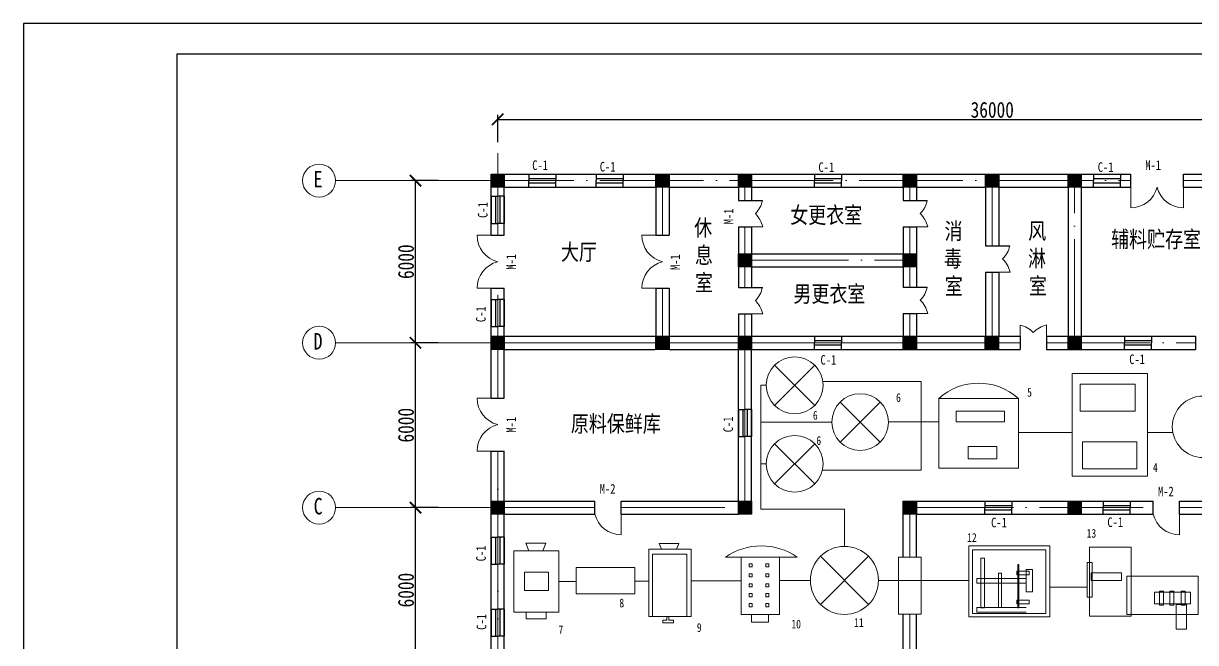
# Model space of a CAD drawing. Header units: millimetres. Extents: x 1522 to 2323, y 1329 to 1896.
# Drawn here: x 1522 to 2038, y 1623 to 1896 of the extents above; entities that cross this region are included whole.
import ezdxf

# ---------------------------------------------------------------- set-up
doc = ezdxf.new("R2010")
doc.units = ezdxf.units.MM
doc.header["$LTSCALE"] = 1.9
doc.linetypes.add('ACAD_ISO04W100', pattern=[30, 24, -3, 0, -3])
for name, color, linetype in [('C窗户', 6, 'Continuous'), ('Q墙体', 250, 'Continuous'), ('Z柱子', 250, 'Continuous')]:
    doc.layers.add(name, color=color, linetype=linetype)
for name, color, linetype, lineweight in [('D定位轴线', 1, 'ACAD_ISO04W100', 18), ('M门线', 250, 'Continuous', 18), ('Z轴号', 84, 'Continuous', 18), ('宽线', 7, 'Continuous', 30), ('文字', 250, 'Continuous', 18), ('标注', 30, 'Continuous', 18), ('设备', 250, 'Continuous', 18)]:
    doc.layers.add(name, color=color, linetype=linetype, lineweight=lineweight)
doc.styles.add('标注', font='simfang.ttf', dxfattribs={"width": 0.8})
doc.styles.add('窗户', font='simfang.ttf', dxfattribs={"width": 0.8, "height": 3.5})
doc.dimstyles.new('1-80', dxfattribs={"dimtxt": 7, "dimasz": 5, "dimexe": 2, "dimexo": 2, "dimtad": 1, "dimdsep": 46, "dimtxsty": '标注', "dimblk": 'ARCHTICK', "dimcen": 2.5, "dimadec": 0, "dimazin": 0, "dimtfac": 1, "dimtix": 1, "dimtmove": 0, "dimatfit": 3, "dimfxl": 10, "dimfxlon": 1, "dimarcsym": 0})

# ---------------------------------------------------------------- blocks, each defined once
blk = doc.blocks.new('无')
at = {"layer": 'Z柱子'}
h = blk.add_hatch(color=256, dxfattribs=at)
h.dxf.hatch_style = 1
h.paths.add_polyline_path([(2.44, -2.46), (2.44, 2.34), (-2.36, 2.34), (-2.36, -2.46)])
blk.add_lwpolyline([(-2.36, 2.34), (2.44, 2.34), (2.44, -2.46), (-2.36, -2.46)], close=True, dxfattribs=at)
blk = doc.blocks.new('_ArchTick')
at = {"color": 0, "linetype": 'ByBlock', "const_width": 0.15}
blk.add_lwpolyline([(-0.5, -0.5), (0.5, 0.5)], dxfattribs=at)
blk = doc.blocks.new('*D13')
at = {"layer": 'Defpoints', "color": 0, "transparency": 16777216}
for p in [(1694.23, 1682.8), (1730.44, 1682.8), (1730.44, 1610.2)]:
    blk.add_point(p, dxfattribs=at)
at = {"layer": '标注', "color": 0, "lineweight": -2, "transparency": 16777216}
for p, q in [((1704.23, 1682.8), (1692.23, 1682.8)), ((1694.23, 1610.2), (1694.23, 1682.8)), ((1704.23, 1610.2), (1692.23, 1610.2))]:
    blk.add_line(p, q, dxfattribs=at)
at = {"layer": '标注', "color": 0, "lineweight": -2, "transparency": 16777216, "xscale": 5, "yscale": 5, "zscale": 5}
for p, rotation in [((1694.23, 1682.8), 90), ((1694.23, 1610.2), 270)]:
    blk.add_blockref('_ArchTick', p, dxfattribs=dict(at, rotation=rotation))
at = {"layer": '标注', "color": 0, "transparency": 16777216, "insert": (1690.06, 1646.5), "char_height": 7, "attachment_point": 5, "rotation": 90, "style": '标注'}
blk.add_mtext('6000', dxfattribs=at)
blk = doc.blocks.new('*D14')
at = {"layer": 'Defpoints', "color": 0, "transparency": 16777216}
for p in [(1694.23, 1755.4), (1730.44, 1755.4), (1730.44, 1682.8)]:
    blk.add_point(p, dxfattribs=at)
at = {"layer": '标注', "color": 0, "lineweight": -2, "transparency": 16777216}
for p, q in [((1704.23, 1755.4), (1692.23, 1755.4)), ((1694.23, 1682.8), (1694.23, 1755.4)), ((1704.23, 1682.8), (1692.23, 1682.8))]:
    blk.add_line(p, q, dxfattribs=at)
at = {"layer": '标注', "color": 0, "lineweight": -2, "transparency": 16777216, "xscale": 5, "yscale": 5, "zscale": 5}
for p, rotation in [((1694.23, 1755.4), 90), ((1694.23, 1682.8), 270)]:
    blk.add_blockref('_ArchTick', p, dxfattribs=dict(at, rotation=rotation))
at = {"layer": '标注', "color": 0, "transparency": 16777216, "insert": (1690.06, 1719.1), "char_height": 7, "attachment_point": 5, "rotation": 90, "style": '标注'}
blk.add_mtext('6000', dxfattribs=at)
blk = doc.blocks.new('*D15')
at = {"layer": 'Defpoints', "color": 0, "transparency": 16777216}
for p in [(1694.23, 1826.79), (1742.54, 1826.79), (1742.54, 1755.4)]:
    blk.add_point(p, dxfattribs=at)
at = {"layer": '标注', "color": 0, "lineweight": -2, "transparency": 16777216}
for p, q in [((1704.23, 1826.79), (1692.23, 1826.79)), ((1694.23, 1755.4), (1694.23, 1826.79)), ((1704.23, 1755.4), (1692.23, 1755.4))]:
    blk.add_line(p, q, dxfattribs=at)
at = {"layer": '标注', "color": 0, "lineweight": -2, "transparency": 16777216, "xscale": 5, "yscale": 5, "zscale": 5}
for p, rotation in [((1694.23, 1826.79), 90), ((1694.23, 1755.4), 270)]:
    blk.add_blockref('_ArchTick', p, dxfattribs=dict(at, rotation=rotation))
at = {"layer": '标注', "color": 0, "transparency": 16777216, "insert": (1690.06, 1791.1), "char_height": 7, "attachment_point": 5, "rotation": 90, "style": '标注'}
blk.add_mtext('6000', dxfattribs=at)
blk = doc.blocks.new('*D23')
at = {"layer": 'Defpoints', "color": 0, "transparency": 16777216}
for p in [(2166.02, 1853.77), (1730.44, 1826.79), (2166.02, 1826.79)]:
    blk.add_point(p, dxfattribs=at)
at = {"layer": '标注', "color": 0, "lineweight": -2, "transparency": 16777216}
for p, q in [((1730.44, 1843.77), (1730.44, 1855.77)), ((1730.44, 1853.77), (2166.02, 1853.77)), ((2166.02, 1843.77), (2166.02, 1855.77))]:
    blk.add_line(p, q, dxfattribs=at)
at = {"layer": '标注', "color": 0, "lineweight": -2, "transparency": 16777216, "xscale": 5, "yscale": 5, "zscale": 5, "rotation": 180}
blk.add_blockref('_ArchTick', (1730.44, 1853.77), dxfattribs=at)
at = {"layer": '标注', "color": 0, "lineweight": -2, "transparency": 16777216, "xscale": 5, "yscale": 5, "zscale": 5}
blk.add_blockref('_ArchTick', (2166.02, 1853.77), dxfattribs=at)
at = {"layer": '标注', "color": 0, "transparency": 16777216, "insert": (1948.23, 1857.93), "char_height": 7, "attachment_point": 5, "style": '标注'}
blk.add_mtext('36000', dxfattribs=at)
blk = doc.blocks.new('*U25')
at = {"layer": '设备'}
blk.add_lwpolyline([(-0.67, 0.69), (0.67, 0.69), (0.67, -0.69), (-0.67, -0.69)], close=True, dxfattribs=at)
blk = doc.blocks.new('*U26')
at = {"layer": '设备', "color": 0, "linetype": 'ByBlock', "lineweight": -2, "transparency": 16777216}
for p in [(0, 0), (7.31808, 0), (0, -4.390848), (7.31808, -4.390848), (0, -8.781696), (7.31808, -8.781696), (0, -13.172544), (7.31808, -13.172544), (0, -17.563392), (7.31808, -17.563392)]:
    blk.add_blockref('*U25', p, dxfattribs=at)

msp = doc.modelspace()

# ---------------------------------------------------------------- linework, layer by layer
for p, q in [((1521.598, 1896.003), (1521.598, 1329.003)), ((2323.498, 1896.003), (1521.598, 1896.003))]:
    msp.add_line(p, q)
at = {"layer": 'C窗户'}
for p, q in [((1744.181, 1829.692), (1744.181, 1826.788)), ((1744.181, 1829.692), (1756.103, 1829.692)), ((1744.181, 1827.756), (1756.103, 1827.756)), ((1756.103, 1829.692), (1756.103, 1826.788)), ((1773.821, 1829.692), (1773.821, 1826.788)), ((1773.821, 1829.692), (1785.743, 1829.692)), ((1773.821, 1827.756), (1785.743, 1827.756)), ((1785.743, 1829.692), (1785.743, 1826.788)), ((1869.98, 1829.692), (1869.98, 1826.788)), ((1869.98, 1829.692), (1881.901, 1829.692)), ((1869.98, 1827.756), (1881.901, 1827.756)), ((1881.901, 1829.692), (1881.901, 1826.788)), ((1992.804, 1829.692), (1992.804, 1826.788)), ((1992.804, 1829.692), (2004.726, 1829.692)), ((1992.804, 1827.756), (2004.726, 1827.756)), ((2004.726, 1829.692), (2004.726, 1826.788)), ((1744.181, 1823.884), (1744.181, 1826.788)), ((1744.181, 1825.82), (1756.103, 1825.82)), ((1744.181, 1823.884), (1756.103, 1823.884)), ((1756.103, 1823.884), (1756.103, 1826.788)), ((1773.821, 1823.884), (1773.821, 1826.788)), ((1773.821, 1825.82), (1785.743, 1825.82)), ((1773.821, 1823.884), (1785.743, 1823.884)), ((1785.743, 1823.884), (1785.743, 1826.788)), ((1869.98, 1823.884), (1869.98, 1826.788)), ((1869.98, 1825.82), (1881.901, 1825.82)), ((1869.98, 1823.884), (1881.901, 1823.884)), ((1881.901, 1823.884), (1881.901, 1826.788)), ((1992.804, 1823.884), (1992.804, 1826.788)), ((1992.804, 1825.82), (2004.726, 1825.82)), ((1992.804, 1823.884), (2004.726, 1823.884)), ((2004.726, 1823.884), (2004.726, 1826.788)), ((1727.534, 1819.88), (1730.438, 1819.88)), ((1727.534, 1819.88), (1727.534, 1807.958)), ((1729.47, 1819.88), (1729.47, 1807.958)), ((1733.342, 1819.88), (1730.438, 1819.88)), ((1731.406, 1819.88), (1731.406, 1807.958)), ((1733.342, 1819.88), (1733.342, 1807.958)), ((1727.534, 1807.958), (1730.438, 1807.958)), ((1733.342, 1807.958), (1730.438, 1807.958)), ((1727.534, 1774.427), (1730.438, 1774.427)), ((1727.534, 1774.427), (1727.534, 1762.506)), ((1729.47, 1774.427), (1729.47, 1762.506)), ((1733.342, 1774.427), (1730.438, 1774.427)), ((1731.406, 1774.427), (1731.406, 1762.506)), ((1733.342, 1774.427), (1733.342, 1762.506)), ((1727.534, 1762.506), (1730.438, 1762.506)), ((1733.342, 1762.506), (1730.438, 1762.506)), ((1869.98, 1758.307), (1869.98, 1755.403)), ((1869.98, 1758.307), (1881.901, 1758.307)), ((1869.98, 1756.371), (1881.901, 1756.371)), ((1869.98, 1752.499), (1869.98, 1755.403)), ((1881.901, 1758.307), (1881.901, 1755.403)), ((1881.901, 1752.499), (1881.901, 1755.403)), ((2006.442, 1758.307), (2006.442, 1755.403)), ((2006.442, 1758.307), (2018.364, 1758.307)), ((2006.442, 1756.371), (2018.364, 1756.371)), ((2006.442, 1752.499), (2006.442, 1755.403)), ((2018.364, 1758.307), (2018.364, 1755.403)), ((2018.364, 1752.499), (2018.364, 1755.403)), ((1869.98, 1754.435), (1881.901, 1754.435)), ((1869.98, 1752.499), (1881.901, 1752.499)), ((2006.442, 1754.435), (2018.364, 1754.435)), ((2006.442, 1752.499), (2018.364, 1752.499)), ((1836.411, 1726.084), (1839.315, 1726.084)), ((1836.411, 1726.084), (1836.411, 1714.162)), ((1838.347, 1726.084), (1838.347, 1714.162)), ((1842.219, 1726.084), (1839.315, 1726.084)), ((1840.283, 1726.084), (1840.283, 1714.162)), ((1842.219, 1726.084), (1842.219, 1714.162)), ((1836.411, 1714.162), (1839.315, 1714.162)), ((1842.219, 1714.162), (1839.315, 1714.162)), ((1944.994, 1685.707), (1944.994, 1682.803)), ((1944.994, 1685.707), (1956.916, 1685.707)), ((1944.994, 1683.771), (1956.916, 1683.771)), ((1944.994, 1679.899), (1944.994, 1682.803)), ((1956.916, 1685.707), (1956.916, 1682.803)), ((1956.916, 1679.899), (1956.916, 1682.803)), ((1997.045, 1685.707), (1997.045, 1682.803)), ((1997.045, 1685.707), (2008.967, 1685.707)), ((1997.045, 1683.771), (2008.967, 1683.771)), ((1997.045, 1679.899), (1997.045, 1682.803)), ((2008.967, 1685.707), (2008.967, 1682.803)), ((2008.967, 1679.899), (2008.967, 1682.803)), ((1944.994, 1681.835), (1956.916, 1681.835)), ((1944.994, 1679.899), (1956.916, 1679.899)), ((1997.045, 1681.835), (2008.967, 1681.835)), ((1997.045, 1679.899), (2008.967, 1679.899)), ((1727.534, 1669.82), (1730.438, 1669.82)), ((1727.534, 1669.82), (1727.534, 1657.898)), ((1729.47, 1669.82), (1729.47, 1657.898)), ((1733.342, 1669.82), (1730.438, 1669.82)), ((1731.406, 1669.82), (1731.406, 1657.898)), ((1733.342, 1669.82), (1733.342, 1657.898)), ((1727.534, 1657.898), (1730.438, 1657.898)), ((1733.342, 1657.898), (1730.438, 1657.898)), ((1727.534, 1638.086), (1730.438, 1638.086)), ((1727.534, 1638.086), (1727.534, 1626.164)), ((1729.47, 1638.086), (1729.47, 1626.164)), ((1733.342, 1638.086), (1730.438, 1638.086)), ((1731.406, 1638.086), (1731.406, 1626.164)), ((1733.342, 1638.086), (1733.342, 1626.164)), ((1727.534, 1626.164), (1730.438, 1626.164)), ((1733.342, 1626.164), (1730.438, 1626.164))]:
    msp.add_line(p, q, dxfattribs=at)
at = {"layer": 'D定位轴线', "linetype": 'ACAD_ISO04W100'}
for p, q in [((1730.438, 1802.712), (1730.438, 1838.888)), ((1718.338, 1826.788), (2009.199, 1826.788)), ((1730.438, 1802.712), (1730.438, 1826.788)), ((1730.438, 1802.712), (1730.438, 1826.788)), ((1803.015, 1802.712), (1803.015, 1826.788)), ((1803.015, 1802.712), (1803.015, 1826.788)), ((1839.315, 1818.076), (1839.315, 1826.788)), ((1839.315, 1818.076), (1839.315, 1826.788)), ((1911.915, 1818.076), (1911.915, 1826.788)), ((1911.915, 1818.076), (1911.915, 1826.788)), ((1948.215, 1798.141), (1948.215, 1826.788)), ((1948.215, 1798.141), (1948.215, 1826.788)), ((1984.515, 1755.403), (1984.515, 1826.788)), ((1984.515, 1755.403), (1984.515, 1826.788)), ((2032.431, 1826.788), (2099.949, 1826.788)), ((1839.315, 1779.778), (1839.315, 1806.46)), ((1839.315, 1779.778), (1839.315, 1806.46)), ((1911.915, 1779.954), (1911.915, 1806.46)), ((1911.915, 1779.954), (1911.915, 1806.46)), ((1839.315, 1791.703), (1911.915, 1791.703)), ((1839.315, 1791.703), (1911.915, 1791.703)), ((1948.215, 1755.403), (1948.215, 1786.525)), ((1948.215, 1755.403), (1948.215, 1786.525)), ((1730.438, 1730.971), (1730.438, 1779.48)), ((1730.438, 1730.971), (1730.438, 1779.48)), ((1730.438, 1730.971), (1730.438, 1779.48)), ((1803.015, 1752.499), (1803.015, 1779.48)), ((1803.015, 1752.499), (1803.015, 1779.48)), ((1839.315, 1755.403), (1839.315, 1768.162)), ((1839.315, 1755.403), (1839.315, 1768.162)), ((1911.915, 1755.403), (1911.915, 1768.336)), ((1911.915, 1755.403), (1911.915, 1768.336)), ((1718.338, 1755.403), (1799.748, 1755.403)), ((1730.438, 1755.403), (1799.748, 1755.403)), ((1839.315, 1713.295), (1839.315, 1755.403)), ((1839.315, 1713.295), (1839.315, 1755.403)), ((1972.173, 1755.403), (2037.755, 1755.403)), ((1972.173, 1755.403), (2037.755, 1755.403)), ((1839.315, 1679.899), (1839.315, 1713.295)), ((1839.315, 1679.899), (1839.315, 1713.295)), ((1730.438, 1537.603), (1730.438, 1707.739)), ((1730.438, 1537.603), (1730.438, 1707.739)), ((1730.438, 1525.503), (1730.438, 1707.739)), ((1718.338, 1682.803), (1773.26, 1682.803)), ((1730.438, 1682.803), (1773.26, 1682.803)), ((1784.876, 1682.803), (1839.315, 1682.803)), ((1784.876, 1682.803), (1839.315, 1682.803)), ((1911.915, 1682.803), (2019.115, 1682.803)), ((1911.915, 1682.803), (2019.115, 1682.803)), ((1911.915, 1660.955), (1911.915, 1682.803)), ((1911.915, 1660.955), (1911.915, 1682.803)), ((2030.731, 1682.803), (2117.472, 1682.803)), ((2030.731, 1682.803), (2117.472, 1682.803)), ((1911.915, 1537.603), (1911.915, 1635.882)), ((1911.915, 1525.503), (1911.915, 1635.882))]:
    msp.add_line(p, q, dxfattribs=at)
for points in [[(1799.748, 1755.403), (1817.528, 1755.403)], [(1817.528, 1755.403), (1960.557, 1755.403)]]:
    msp.add_lwpolyline(points, close=True, dxfattribs=at)
at = {"layer": 'M门线'}
for p, q in [((2009.199, 1826.788), (2009.199, 1814.814)), ((2032.431, 1826.788), (2032.431, 1814.814)), ((1847.009, 1818.076), (1836.411, 1818.076)), ((1919.609, 1818.076), (1909.011, 1818.076)), ((1733.342, 1802.712), (1721.368, 1802.712)), ((1805.919, 1802.712), (1793.946, 1802.712)), ((1847.205, 1806.46), (1836.411, 1806.46)), ((1919.805, 1806.46), (1909.011, 1806.46)), ((1955.909, 1798.141), (1945.311, 1798.141)), ((1956.105, 1786.525), (1945.311, 1786.525)), ((1733.342, 1779.48), (1721.368, 1779.48)), ((1805.919, 1779.48), (1793.946, 1779.48)), ((1847.009, 1779.778), (1836.411, 1779.778)), ((1919.609, 1779.952), (1909.011, 1779.952)), ((1847.205, 1768.162), (1836.411, 1768.162)), ((1919.805, 1768.336), (1909.011, 1768.336)), ((1960.557, 1763.097), (1960.557, 1752.499)), ((1972.173, 1763.293), (1972.173, 1752.499)), ((1733.342, 1730.971), (1721.368, 1730.971)), ((1733.342, 1707.739), (1721.368, 1707.739)), ((1784.876, 1682.803), (1784.876, 1670.83)), ((2030.731, 1682.803), (2030.731, 1670.83))]:
    msp.add_line(p, q, dxfattribs=at)
for centre, radius, start, end in [((2009.199, 1826.788), 11.973, 270, 345.96376), ((2032.431, 1826.788), 11.973, 194.03624, 270), ((1836.574, 1820.019), 10.614, 313.70494, 349.45272), ((1909.174, 1820.019), 10.614, 313.70494, 349.45272), ((1833.94, 1802.896), 13.735, 15.03981, 43.47338), ((1906.54, 1802.896), 13.735, 15.03981, 43.47338), ((1733.342, 1802.712), 11.973, 180, 255.96376), ((1805.919, 1802.712), 11.973, 180, 255.96376), ((1945.474, 1800.083), 10.614, 313.70494, 349.45272), ((1733.342, 1779.48), 11.973, 104.03624, 180), ((1805.919, 1779.48), 11.973, 104.03624, 180), ((1942.84, 1782.96), 13.735, 15.03981, 43.47338), ((1836.574, 1781.721), 10.614, 313.70494, 349.45272), ((1909.174, 1781.895), 10.614, 313.70494, 349.45272), ((1833.94, 1764.598), 13.735, 15.03981, 43.47338), ((1906.54, 1764.772), 13.735, 15.03981, 43.47338), ((1958.614, 1752.662), 10.614, 43.70494, 79.45272), ((1975.737, 1750.028), 13.735, 105.03981, 133.47338), ((1733.342, 1730.971), 11.973, 180, 255.96376), ((1733.342, 1707.739), 11.973, 104.03624, 180), ((1784.876, 1682.803), 11.973, 194.03624, 270), ((2030.731, 1682.803), 11.973, 194.03624, 270)]:
    msp.add_arc(centre, radius, start, end, dxfattribs=at)
at = {"layer": 'Q墙体'}
for p, q in [((1727.534, 1829.692), (2009.199, 1829.692)), ((1727.534, 1802.712), (1727.534, 1829.692)), ((2009.199, 1823.884), (2009.199, 1829.692)), ((2032.431, 1823.884), (2032.431, 1829.692)), ((2032.431, 1829.692), (2099.949, 1829.692)), ((1733.342, 1823.884), (1800.111, 1823.884)), ((1733.342, 1802.712), (1733.342, 1823.884)), ((1800.111, 1823.884), (1800.111, 1802.712)), ((1805.919, 1823.884), (1805.919, 1802.712)), ((1805.919, 1823.884), (1836.411, 1823.884)), ((1836.411, 1823.884), (1836.411, 1818.076)), ((1842.219, 1823.884), (1842.219, 1818.076)), ((1842.219, 1823.884), (1909.011, 1823.884)), ((1909.011, 1823.884), (1909.011, 1818.076)), ((1914.819, 1823.884), (1945.311, 1823.884)), ((1914.819, 1823.884), (1914.819, 1818.076)), ((1945.311, 1823.884), (1945.311, 1798.141)), ((1951.119, 1823.884), (1951.119, 1798.141)), ((1951.119, 1823.884), (1981.611, 1823.884)), ((1981.611, 1823.884), (1981.611, 1758.307)), ((1987.419, 1823.884), (1987.419, 1758.307)), ((1987.419, 1823.884), (2009.199, 1823.884)), ((2032.431, 1823.884), (2054.211, 1823.884)), ((1836.411, 1818.076), (1842.219, 1818.076)), ((1836.411, 1818.076), (1842.219, 1818.076)), ((1841.344, 1818.076), (1847.009, 1818.076)), ((1841.344, 1818.076), (1847.009, 1818.076)), ((1909.011, 1818.076), (1914.819, 1818.076)), ((1909.011, 1818.076), (1914.819, 1818.076)), ((1913.944, 1818.076), (1919.609, 1818.076)), ((1913.944, 1818.076), (1919.609, 1818.076)), ((1727.534, 1802.712), (1733.342, 1802.712)), ((1727.534, 1802.712), (1733.342, 1802.712)), ((1800.111, 1802.712), (1805.919, 1802.712)), ((1800.111, 1802.712), (1805.919, 1802.712)), ((1836.411, 1806.46), (1836.411, 1779.778)), ((1836.411, 1806.46), (1842.219, 1806.46)), ((1842.219, 1806.46), (1842.219, 1794.607)), ((1909.011, 1806.46), (1914.819, 1806.46)), ((1909.011, 1806.46), (1909.011, 1794.607)), ((1914.819, 1806.46), (1914.819, 1779.952)), ((1945.311, 1798.141), (1951.119, 1798.141)), ((1945.311, 1798.141), (1951.119, 1798.141)), ((1950.244, 1798.141), (1955.909, 1798.141)), ((1950.244, 1798.141), (1955.909, 1798.141)), ((1842.219, 1794.607), (1909.011, 1794.607)), ((1842.219, 1788.799), (1909.011, 1788.799)), ((1842.219, 1788.799), (1842.219, 1779.778)), ((1909.011, 1788.799), (1909.011, 1779.956)), ((1945.311, 1786.525), (1951.119, 1786.525)), ((1945.311, 1786.525), (1945.311, 1758.307)), ((1951.119, 1786.525), (1951.119, 1758.307)), ((1727.534, 1779.48), (1733.342, 1779.48)), ((1727.534, 1730.971), (1727.534, 1779.48)), ((1733.342, 1758.307), (1733.342, 1779.48)), ((1800.111, 1779.48), (1805.919, 1779.48)), ((1800.111, 1779.48), (1800.111, 1758.307)), ((1805.919, 1779.48), (1805.919, 1758.307)), ((1836.411, 1779.778), (1842.219, 1779.778)), ((1836.411, 1779.778), (1842.219, 1779.778)), ((1841.344, 1779.778), (1847.009, 1779.778)), ((1841.344, 1779.778), (1847.009, 1779.778)), ((1909.011, 1779.956), (1914.819, 1779.952)), ((1909.011, 1779.956), (1914.819, 1779.952)), ((1913.944, 1779.952), (1919.609, 1779.952)), ((1913.944, 1779.952), (1919.609, 1779.952)), ((1836.411, 1768.162), (1836.411, 1758.307)), ((1836.411, 1768.162), (1842.219, 1768.162)), ((1842.219, 1768.162), (1842.219, 1758.307)), ((1909.011, 1768.336), (1914.819, 1768.336)), ((1909.011, 1768.336), (1909.011, 1758.307)), ((1914.819, 1768.336), (1914.819, 1758.307)), ((1733.342, 1758.307), (1799.93, 1758.307)), ((1799.748, 1758.307), (1800.111, 1758.307)), ((1805.919, 1758.307), (1817.528, 1758.307)), ((1817.528, 1758.307), (1836.411, 1758.307)), ((1842.219, 1758.307), (1909.011, 1758.307)), ((1914.819, 1758.307), (1945.311, 1758.307)), ((1951.119, 1758.307), (1960.557, 1758.307)), ((1960.557, 1758.307), (1960.557, 1752.499)), ((1972.173, 1758.307), (1972.173, 1752.499)), ((1972.173, 1758.307), (1981.611, 1758.307)), ((1987.419, 1758.307), (2037.755, 1758.307)), ((2037.755, 1758.307), (2037.755, 1752.499)), ((1733.342, 1752.499), (1799.748, 1752.499)), ((1733.342, 1730.971), (1733.342, 1752.499)), ((1800.111, 1752.499), (1799.748, 1752.499)), ((1805.919, 1752.499), (1817.528, 1752.499)), ((1817.528, 1752.499), (1960.557, 1752.499)), ((1836.411, 1713.295), (1836.411, 1752.499)), ((1842.219, 1713.295), (1842.219, 1752.499)), ((1972.173, 1752.499), (2037.755, 1752.499)), ((1727.534, 1730.971), (1733.342, 1730.971)), ((1727.534, 1730.971), (1733.342, 1730.971)), ((1836.411, 1685.707), (1836.411, 1713.295)), ((1842.219, 1679.899), (1842.219, 1713.295)), ((1727.534, 1534.699), (1727.534, 1707.739)), ((1727.534, 1707.739), (1733.342, 1707.739)), ((1733.342, 1685.707), (1733.342, 1707.739)), ((1733.342, 1685.707), (1773.26, 1685.707)), ((1773.26, 1679.899), (1773.26, 1685.707)), ((1784.876, 1679.899), (1784.876, 1685.707)), ((1784.876, 1685.707), (1836.411, 1685.707)), ((1909.011, 1685.707), (2019.115, 1685.707)), ((1909.011, 1660.955), (1909.011, 1685.707)), ((2019.115, 1679.899), (2019.115, 1685.707)), ((2030.731, 1679.899), (2030.731, 1685.707)), ((2030.731, 1685.707), (2117.472, 1685.707)), ((1733.342, 1679.899), (1773.26, 1679.899)), ((1733.342, 1613.107), (1733.342, 1679.899)), ((1784.876, 1679.899), (1836.411, 1679.899)), ((1914.819, 1679.899), (2019.115, 1679.899)), ((1914.819, 1660.955), (1914.819, 1679.899)), ((2030.731, 1679.899), (2054.211, 1679.899)), ((1909.011, 1613.107), (1909.011, 1635.882)), ((1914.819, 1613.107), (1914.819, 1635.882))]:
    msp.add_line(p, q, dxfattribs=at)
at = {"layer": 'Z轴号'}
for p, q in [((1659.068, 1826.788), (1684.876, 1826.788)), ((1659.068, 1755.403), (1684.876, 1755.403)), ((1659.068, 1682.803), (1684.876, 1682.803))]:
    msp.add_line(p, q, dxfattribs=at)
for centre in [(1651.808, 1826.788), (1651.808, 1755.403), (1651.808, 1682.803)]:
    msp.add_circle(centre, 7.26, dxfattribs=at)
at = {"layer": '宽线'}
for p, q in [((1589.098, 1882.503), (1589.098, 1342.503)), ((2309.998, 1882.503), (1589.098, 1882.503))]:
    msp.add_line(p, q, dxfattribs=at)
at = {"layer": '标注'}
for p, q in [((1718.338, 1826.788), (1684.876, 1826.788)), ((1718.338, 1755.403), (1684.876, 1755.403)), ((1718.338, 1682.803), (1684.876, 1682.803))]:
    msp.add_line(p, q, dxfattribs=at)
at = {"layer": '设备'}
for p, q in [((1870.067, 1745.522), (1852.396, 1727.852)), ((1852.396, 1745.522), (1870.067, 1727.852)), ((1848.736, 1736.687), (1846.278, 1736.687)), ((1846.278, 1736.687), (1846.278, 1682.167)), ((1916.977, 1738.375), (1873.612, 1738.375)), ((1916.977, 1699.3), (1916.977, 1738.375)), ((1898.899, 1729.306), (1881.229, 1711.635)), ((1881.229, 1729.306), (1898.899, 1711.635)), ((1877.569, 1720.471), (1846.278, 1720.471)), ((1916.977, 1720.633), (1902.558, 1720.633)), ((1916.977, 1720.633), (1924.704, 1720.633)), ((2027.759, 1715.916), (2016.639, 1715.916)), ((1870.067, 1710.923), (1852.396, 1693.253)), ((1852.396, 1710.923), (1870.067, 1693.253)), ((1848.736, 1702.088), (1846.278, 1702.088)), ((1916.977, 1699.3), (1873.411, 1699.3)), ((1846.278, 1682.167), (1883.189, 1682.167)), ((1883.189, 1682.167), (1883.162, 1665.77)), ((1830.733, 1661.07), (1862.349, 1661.07)), ((1893.74, 1661.378), (1872.535, 1640.174)), ((1872.535, 1661.378), (1893.74, 1640.174)), ((1757.407, 1650.284), (1764.972, 1650.314)), ((1790.832, 1650.415), (1797.008, 1650.439)), ((1815.615, 1650.512), (1837.601, 1650.598)), ((1854.5, 1650.664), (1868.143, 1650.717)), ((1906.993, 1650.776), (1916.883, 1650.776)), ((1916.883, 1650.776), (1937.855, 1650.776)), ((1973.65, 1647.833), (1990.05, 1647.833))]:
    msp.add_line(p, q, dxfattribs=at)
for points in [[(1983.439, 1741.873), (2016.639, 1741.873), (2016.639, 1696.688), (1983.439, 1696.688)], [(1986.971, 1737.213), (2011.129, 1737.213), (2011.129, 1725.352), (1986.971, 1725.352)], [(1924.704, 1730.917), (1959.719, 1730.917), (1959.719, 1700.211), (1924.704, 1700.211)], [(1932.385, 1725.273), (1953.62, 1725.273), (1953.62, 1720.531), (1932.385, 1720.531)], [(1937.58, 1709.694), (1950.231, 1709.694), (1950.231, 1704.275), (1937.58, 1704.275)], [(1987.959, 1711.797), (2011.836, 1711.797), (2011.836, 1699.936), (1987.959, 1699.936)], [(1737.6, 1663.795), (1757.407, 1663.795), (1757.407, 1636.773), (1737.6, 1636.773)], [(1797.008, 1664.452), (1815.615, 1664.452), (1815.615, 1634.856), (1797.008, 1634.856)], [(1937.855, 1665.965), (1973.65, 1665.965), (1973.65, 1634.696), (1937.855, 1634.696)], [(1939.546, 1664.275), (1971.762, 1664.275), (1971.762, 1636.133), (1939.546, 1636.133)], [(1991.112, 1665.429), (2009.382, 1665.429), (2009.382, 1635.066), (1991.112, 1635.066)], [(1906.993, 1660.955), (1916.883, 1660.955), (1916.883, 1635.882), (1906.993, 1635.882)], [(1943.213, 1660.589), (1944.869, 1660.589), (1944.869, 1638.749), (1943.213, 1638.749)], [(1959.547, 1657.831), (1959.989, 1657.831), (1959.989, 1638.638), (1959.547, 1638.638)], [(1990.05, 1658.634), (1992.175, 1658.634), (1992.175, 1643.347), (1990.05, 1643.347)], [(1742.225, 1654.435), (1752.861, 1654.435), (1752.861, 1646.362), (1742.225, 1646.362)], [(1764.972, 1656.41), (1790.832, 1656.41), (1790.832, 1644.923), (1764.972, 1644.923)], [(1950.939, 1653.97), (1952.263, 1653.97), (1952.263, 1638.859), (1950.939, 1638.859)], [(1958.99, 1654.856), (1964.521, 1654.856), (1964.521, 1653.266), (1958.99, 1653.266)], [(1965.948, 1655.625), (1963.189, 1655.625), (1963.189, 1645.698), (1965.948, 1645.698)], [(1991.792, 1654.075), (2005.184, 1654.075), (2005.184, 1650.666), (1991.792, 1650.666)], [(2007.47, 1652.689), (2038.911, 1652.689), (2038.911, 1635.703), (2007.47, 1635.703)], [(1958.99, 1642.095), (1964.521, 1642.095), (1964.521, 1640.506), (1958.99, 1640.506)], [(2019.715, 1645.592), (2035.553, 1645.592), (2035.553, 1640.404), (2019.715, 1640.404)], [(2021.949, 1645.969), (2023.668, 1645.969), (2023.668, 1639.823), (2021.949, 1639.823)], [(2026.43, 1645.969), (2028.15, 1645.969), (2028.15, 1639.823), (2026.43, 1639.823)], [(2031.485, 1645.969), (2033.205, 1645.969), (2033.205, 1639.823), (2031.485, 1639.823)], [(2029.165, 1640.138), (2033.823, 1640.138), (2033.823, 1629.231), (2029.165, 1629.231)]]:
    msp.add_lwpolyline(points, close=True, dxfattribs=at)
for points in [[(1983.439, 1715.916), (1959.719, 1715.916)], [(1744.185, 1663.795), (1742.81, 1667.115), (1751.645, 1667.115), (1750.27, 1663.795)], [(1798.684, 1634.856), (1798.684, 1662.392), (1813.75, 1662.392), (1813.75, 1634.856)], [(1802.631, 1664.452), (1801.576, 1667), (1810.218, 1667), (1809.163, 1664.452)], [(1854.5, 1661.07), (1854.5, 1635.683), (1837.601, 1635.683), (1837.601, 1661.07)], [(1898.131, 1650.776), (1906.993, 1650.776)], [(1963.189, 1649.558), (1941.448, 1649.558), (1941.448, 1651.654), (1963.189, 1651.654)], [(1751.771, 1636.773), (1751.771, 1633.787), (1742.942, 1633.787), (1742.942, 1636.773)], [(1963.189, 1636.798), (1941.448, 1636.798), (1941.448, 1638.893), (1963.189, 1638.893)], [(1805.852, 1633.269), (1807.825, 1633.269), (1807.825, 1632.063), (1803.154, 1632.063), (1803.154, 1633.269), (1804.856, 1633.269)], [(1804.856, 1633.269), (1804.856, 1634.856)], [(1805.852, 1634.856), (1805.852, 1633.269)], [(1849.756, 1635.683), (1849.756, 1632.443), (1842.22, 1632.443), (1842.22, 1635.683)]]:
    msp.add_lwpolyline(points, dxfattribs=at)
for centre, radius in [((1861.231, 1736.687), 12.495), ((1890.064, 1720.471), 12.495), ((2041.056, 1718.418), 13.531), ((1861.231, 1702.088), 12.495), ((1883.137, 1650.776), 14.994)]:
    msp.add_circle(centre, radius, dxfattribs=at)
for centre, radius, start, end in [((1942.211, 1711.462), 26.173, 48.01599, 131.98401), ((1846.541, 1638.008), 27.959, 55.57036, 124.42964)]:
    msp.add_arc(centre, radius, start, end, dxfattribs=at)

# ---------------------------------------------------------------- block references
at = {"layer": 'Z柱子', "xscale": 1.21, "yscale": 1.21, "zscale": 1.21}
for p in [(1730.389, 1826.86), (1802.967, 1826.86), (1839.267, 1826.86), (1911.867, 1826.86), (1948.167, 1826.86), (1984.467, 1826.86), (1839.267, 1791.775), (1911.867, 1791.775), (1730.389, 1755.475), (1802.967, 1755.475), (1839.267, 1755.475), (1911.867, 1755.475), (1947.953, 1755.475), (1984.467, 1755.475), (1730.389, 1682.875), (1839.267, 1682.875), (1911.867, 1682.875), (1984.467, 1682.875)]:
    msp.add_blockref('无', p, dxfattribs=at)
at = {"layer": '设备'}
msp.add_blockref('*U26', (1841.808, 1657.413), dxfattribs=at)

# ---------------------------------------------------------------- texts
at = {"layer": 'C窗户', "char_height": 4.235, "attachment_point": 1, "style": '窗户'}
for s, insert in [('C-1', (1745.659, 1835.704)), ('C-1', (1775.407, 1835.048)), ('C-1', (1871.7, 1834.828)), ('C-1', (1994.708, 1834.873)), ('M-1', (2015.625, 1835.71)), ('C-1', (1872.596, 1749.974)), ('C-1', (2008.569, 1750.252)), ('M-2', (1775.39, 1693.243)), ('M-2', (2021.231, 1692.083)), ('C-1', (1947.737, 1678.379)), ('C-1', (1998.935, 1678.517))]:
    msp.add_mtext_dynamic_manual_height_columns(s, width=7.05006, gutter_width=17.5, heights=[0], dxfattribs=dict(at, insert=insert))
at = {"layer": 'C窗户', "char_height": 4.235, "rotation": 90, "style": '窗户'}
for s, insert, attachment_point in [('C-1', (1721.749, 1810.388), 1), ('M-1', (1834.25, 1807.573), 7), ('M-1', (1734.216, 1787.572), 1), ('M-1', (1806.516, 1787.442), 1), ('C-1', (1720.908, 1764.497), 1), ('M-1', (1734.216, 1715.832), 1), ('C-1', (1829.829, 1716.006), 1), ('C-1', (1720.97, 1659.174), 1), ('C-1', (1721.19, 1629.013), 1)]:
    msp.add_mtext_dynamic_manual_height_columns(s, width=7.05006, gutter_width=17.5, heights=[0], dxfattribs=dict(at, insert=insert, attachment_point=attachment_point))
at = {"layer": 'Z轴号', "char_height": 7.26, "attachment_point": 1, "style": '标注'}
for s, width, heights, insert in [('\\pi1.0541;E', 5.85845, [6.85], (1648.305, 1831.073)), ('\\pi6.4383;{\\C250;大厅}', 28.37563, [0], (1751.847, 1799.042)), ('\\pi1.0375;D', 5.85845, [6.85], (1648.305, 1759.688)), ('\\pi1.0873;C', 5.85845, [6.85], (1648.305, 1687.088))]:
    msp.add_mtext_dynamic_manual_height_columns(s, width=width, gutter_width=17.5, heights=heights, dxfattribs=dict(at, insert=insert))
at = {"layer": '文字', "char_height": 7.26, "attachment_point": 1, "style": '标注'}
for s, width, insert in [('\\pi0.28613;女更衣室', 32.96431, (1858.989, 1815.272)), ('\\pi7.6267;休\\P\\pi7.9752;息\\P\\pi8.025;室', 22.55498, (1809.338, 1809.694)), ('\\pi4.6537;消\\P\\pi4.4214;毒\\P\\pi4.7533;室', 16.01155, (1922.568, 1808.188)), ('\\pi1.2654;风\\P\\pi1.1825;淋\\P\\pi1.5807;室', 9.66642, (1962.795, 1808.288)), ('\\pi0.78978;辅料贮存室', 42.76658, (1999.767, 1804.645)), ('\\pi1.2196;男更衣室', 34.83131, (1859.451, 1780.556)), ('\\pi0.92254;原料保鲜库', 42.76658, (1761.739, 1723.39))]:
    msp.add_mtext_dynamic_manual_height_columns(s, width=width, gutter_width=17.5, heights=[0], dxfattribs=dict(at, insert=insert))
at = {"layer": '设备', "char_height": 3.85, "attachment_point": 1, "style": '标注'}
for s, insert in [('5', (1963.599, 1735.509)), ('6', (1905.872, 1733.18)), ('6', (1869.255, 1725.39)), ('6', (1870.775, 1714.287)), ('4', (2018.97, 1702.375)), ('13', (1989.791, 1673.414)), ('12', (1937.184, 1671.554)), ('8', (1784.025, 1642.759)), ('9', (1818.139, 1631.916)), ('10', (1859.782, 1633.469)), ('11', (1887.403, 1634.123)), ('7', (1757.231, 1630.984))]:
    msp.add_mtext_dynamic_manual_height_columns(s, width=3.59503, gutter_width=17.5, heights=[0], dxfattribs=dict(at, insert=insert))

# ---------------------------------------------------------------- dimensions: what is measured, and where the dimension line sits
at = {"layer": '标注'}
dim = msp.add_linear_dim(base=(2166.015, 1853.769), p1=(1730.438, 1826.788), p2=(2166.015, 1826.788), text='36000', dimstyle='1-80', dxfattribs=at)
dim.commit()
dim.dimension.update_dxf_attribs({"geometry": '*D23', "text_midpoint": (1948.226, 1853.769), "dimtype": 160})
for base, p1, p2, picture, middle in [((1694.227, 1826.788), (1742.538, 1755.403), (1742.538, 1826.788), '*D15', (1690.062, 1791.096)), ((1694.227, 1755.403), (1730.438, 1682.803), (1730.438, 1755.403), '*D14', (1690.062, 1719.103)), ((1694.227, 1682.803), (1730.438, 1610.203), (1730.438, 1682.803), '*D13', (1690.062, 1646.503))]:
    dim = msp.add_linear_dim(base=base, p1=p1, p2=p2, angle=90, text='6000', dimstyle='1-80', override={"dimtmove": 1}, dxfattribs=at)
    dim.commit()
    dim.dimension.update_dxf_attribs({"geometry": picture, "text_midpoint": middle})

doc.saveas('drawing.dxf')
